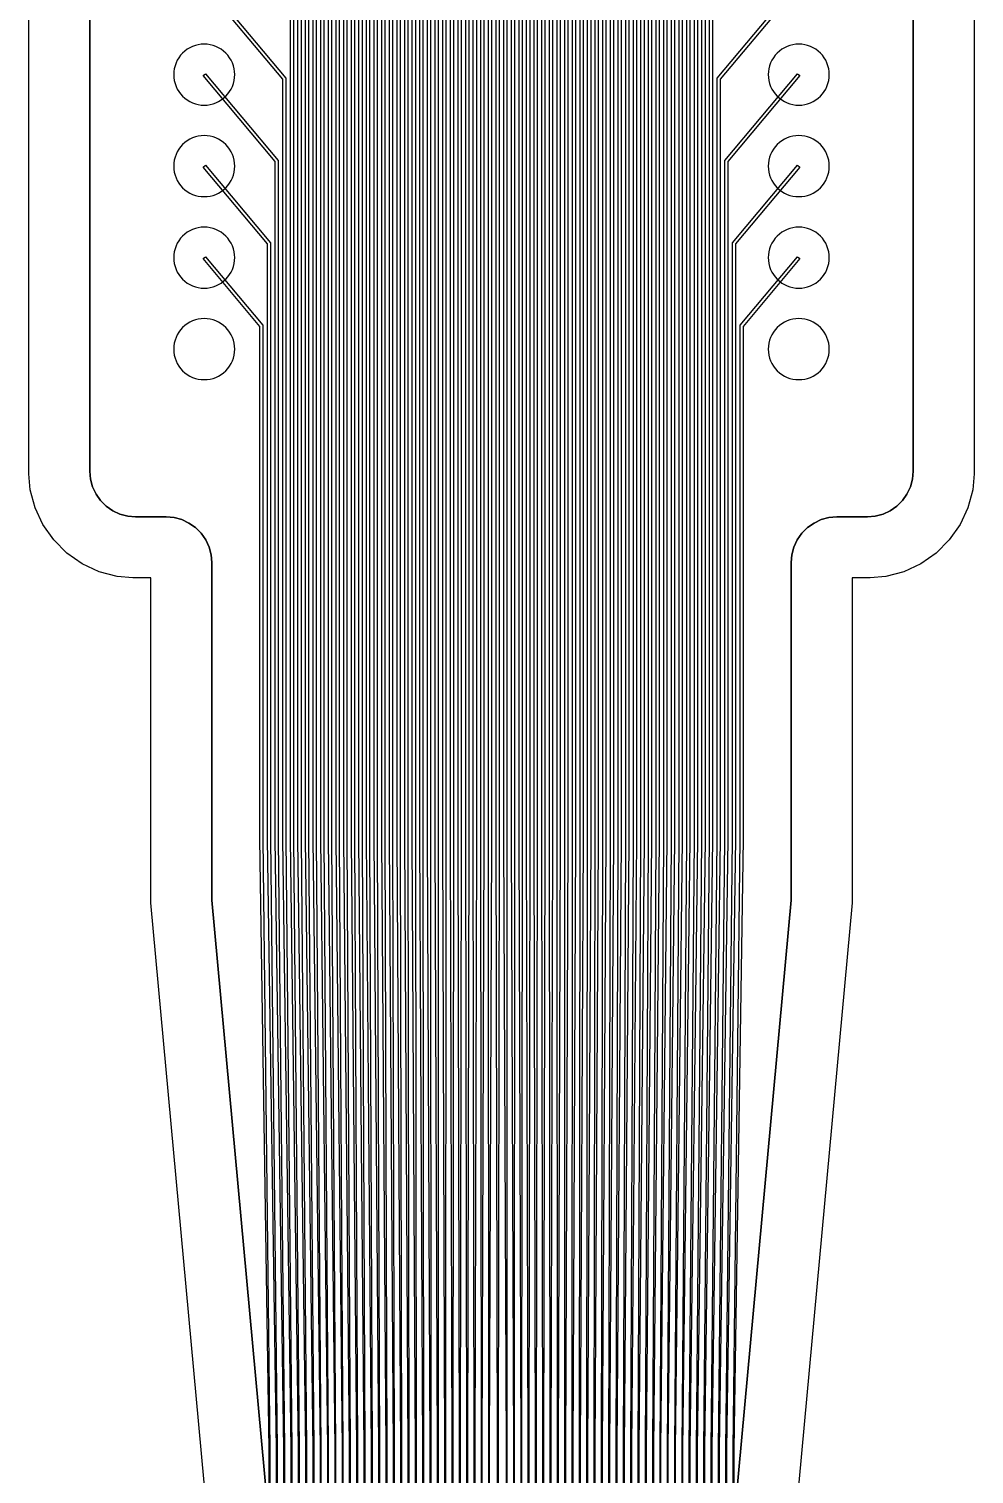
# Model space of a CAD drawing. Header units: metres. Extents: x -1550 to 1550, y -904 to 26100.
# Drawn here: x -1550 to 1550, y 12112 to 16850 of the extents above; entities that cross this region are included whole.
import ezdxf

# ---------------------------------------------------------------- set-up
doc = ezdxf.new("R2010")
doc.units = ezdxf.units.M
for name, color, linetype in [('Metal', 4, 'CONTINUOUS'), ('Polyimide', 3, 'CONTINUOUS'), ('Polyimide_Negative', 5, 'CONTINUOUS')]:
    doc.layers.add(name, color=color, linetype=linetype)

msp = doc.modelspace()

# ---------------------------------------------------------------- linework, layer by layer
at = {"layer": 'Metal'}
for points in [[(-13, 11993.5), (-13, 12193.5), (-17.5, 14193.5), (-17.5, 24251.1), (-978.8, 25396.8), (-971.2, 25403.2), (-7.5, 24254.8), (-7.5, 14193.5), (-11, 12193.5), (-11, 11993.5)], [(16, 11993.5), (16, 12193.5), (7.5, 14193.5), (7.5, 24254.8), (971.2, 25403.2), (978.8, 25396.8), (17.5, 24251.1), (17.5, 14193.5), (18, 12193.5), (18, 11993.5)], [(-42, 11993.5), (-42, 12193.5), (-42.5, 14193.5), (-42.5, 23980.9), (-978.8, 25096.8), (-971.2, 25103.2), (-32.5, 23984.6), (-32.5, 14193.5), (-40, 12193.5), (-40, 11993.5)], [(40, 11993.5), (40, 12193.5), (32.5, 14193.5), (32.5, 23984.6), (971.2, 25103.2), (978.8, 25096.8), (42.5, 23980.9), (42.5, 14193.5), (42, 12193.5), (42, 11993.5)], [(-66, 11993.5), (-66, 12193.5), (-67.5, 14193.5), (-67.5, 23710.7), (-978.8, 24796.8), (-971.2, 24803.2), (-57.5, 23714.3), (-57.5, 14193.5), (-64, 12193.5), (-64, 11993.5)], [(64, 11993.5), (64, 12193.5), (57.5, 14193.5), (57.5, 23714.3), (971.2, 24803.2), (978.8, 24796.8), (67.5, 23710.7), (67.5, 14193.5), (66, 12193.5), (66, 11993.5)], [(-90, 11993.5), (-90, 12193.5), (-92.5, 14193.5), (-92.5, 23440.5), (-978.8, 24496.8), (-971.2, 24503.2), (-82.5, 23444.1), (-82.5, 14193.5), (-88, 12193.5), (-88, 11993.5)], [(88, 11993.5), (88, 12193.5), (82.5, 14193.5), (82.5, 23444.1), (971.2, 24503.2), (978.8, 24496.8), (92.5, 23440.5), (92.5, 14193.5), (90, 12193.5), (90, 11993.5)], [(-114, 11993.5), (-114, 12193.5), (-117.5, 14193.5), (-117.5, 23170.3), (-978.8, 24196.8), (-971.2, 24203.2), (-107.5, 23173.9), (-107.5, 14193.5), (-112, 12193.5), (-112, 11993.5)], [(112, 11993.5), (112, 12193.5), (107.5, 14193.5), (107.5, 23173.9), (971.2, 24203.2), (978.8, 24196.8), (117.5, 23170.3), (117.5, 14193.5), (114, 12193.5), (114, 11993.5)], [(-138, 11993.5), (-138, 12193.5), (-142.5, 14193.5), (-142.5, 22900.1), (-978.8, 23896.8), (-971.2, 23903.2), (-132.5, 22903.7), (-132.5, 14193.5), (-136, 12193.5), (-136, 11993.5)], [(136, 11993.5), (136, 12193.5), (132.5, 14193.5), (132.5, 22903.7), (971.2, 23903.2), (978.8, 23896.8), (142.5, 22900.1), (142.5, 14193.5), (138, 12193.5), (138, 11993.5)], [(-162, 11993.5), (-162, 12193.5), (-167.5, 14193.5), (-167.5, 22629.9), (-978.8, 23596.8), (-971.2, 23603.2), (-157.5, 22633.5), (-157.5, 14193.5), (-160, 12193.5), (-160, 11993.5)], [(160, 11993.5), (160, 12193.5), (157.5, 14193.5), (157.5, 22633.5), (971.2, 23603.2), (978.8, 23596.8), (167.5, 22629.9), (167.5, 14193.5), (162, 12193.5), (162, 11993.5)], [(-186, 11993.5), (-186, 12193.5), (-192.5, 14193.5), (-192.5, 22359.7), (-978.8, 23296.8), (-971.2, 23303.2), (-182.5, 22363.3), (-182.5, 14193.5), (-184, 12193.5), (-184, 11993.5)], [(184, 11993.5), (184, 12193.5), (182.5, 14193.5), (182.5, 22363.3), (971.2, 23303.2), (978.8, 23296.8), (192.5, 22359.7), (192.5, 14193.5), (186, 12193.5), (186, 11993.5)], [(-210, 11993.5), (-210, 12193.5), (-217.5, 14193.5), (-217.5, 22089.5), (-978.8, 22996.8), (-971.2, 23003.2), (-207.5, 22093.1), (-207.5, 14193.5), (-208, 12193.5), (-208, 11993.5)], [(208, 11993.5), (208, 12193.5), (207.5, 14193.5), (207.5, 22093.1), (971.2, 23003.2), (978.8, 22996.8), (217.5, 22089.5), (217.5, 14193.5), (210, 12193.5), (210, 11993.5)], [(-234, 11993.5), (-234, 12193.5), (-242.5, 14193.5), (-242.5, 21819.3), (-978.8, 22696.8), (-971.2, 22703.2), (-232.5, 21822.9), (-232.5, 14193.5), (-232, 12193.5), (-232, 11993.5)], [(232, 11993.5), (232, 12193.5), (232.5, 14193.5), (232.5, 21822.9), (971.2, 22703.2), (978.8, 22696.8), (242.5, 21819.3), (242.5, 14193.5), (234, 12193.5), (234, 11993.5)], [(-258, 11993.5), (-258, 12193.5), (-267.5, 14193.5), (-267.5, 21549.1), (-978.8, 22396.8), (-971.2, 22403.2), (-257.5, 21552.7), (-257.5, 14193.5), (-256, 12193.5), (-256, 11993.5)], [(256, 11993.5), (256, 12193.5), (257.5, 14193.5), (257.5, 21552.7), (971.2, 22403.2), (978.8, 22396.8), (267.5, 21549.1), (267.5, 14193.5), (258, 12193.5), (258, 11993.5)], [(-282, 11993.5), (-282, 12193.5), (-292.5, 14193.5), (-292.5, 21278.8), (-978.8, 22096.8), (-971.2, 22103.2), (-282.5, 21282.5), (-282.5, 14193.5), (-280, 12193.5), (-280, 11993.5)], [(280, 11993.5), (280, 12193.5), (282.5, 14193.5), (282.5, 21282.5), (971.2, 22103.2), (978.8, 22096.8), (292.5, 21278.8), (292.5, 14193.5), (282, 12193.5), (282, 11993.5)], [(-306, 11993.5), (-306, 12193.5), (-317.5, 14193.5), (-317.5, 21008.6), (-978.8, 21796.8), (-971.2, 21803.2), (-307.5, 21012.3), (-307.5, 14193.5), (-304, 12193.5), (-304, 11993.5)], [(304, 11993.5), (304, 12193.5), (307.5, 14193.5), (307.5, 21012.3), (971.2, 21803.2), (978.8, 21796.8), (317.5, 21008.6), (317.5, 14193.5), (306, 12193.5), (306, 11993.5)], [(-330, 11993.5), (-330, 12193.5), (-342.5, 14193.5), (-342.5, 20738.4), (-978.8, 21496.8), (-971.2, 21503.2), (-332.5, 20742.1), (-332.5, 14193.5), (-328, 12193.5), (-328, 11993.5)], [(328, 11993.5), (328, 12193.5), (332.5, 14193.5), (332.5, 20742.1), (971.2, 21503.2), (978.8, 21496.8), (342.5, 20738.4), (342.5, 14193.5), (330, 12193.5), (330, 11993.5)], [(-354, 11993.5), (-354, 12193.5), (-367.5, 14193.5), (-367.5, 20468.2), (-978.8, 21196.8), (-971.2, 21203.2), (-357.5, 20471.9), (-357.5, 14193.5), (-352, 12193.5), (-352, 11993.5)], [(352, 11993.5), (352, 12193.5), (357.5, 14193.5), (357.5, 20471.9), (971.2, 21203.2), (978.8, 21196.8), (367.5, 20468.2), (367.5, 14193.5), (354, 12193.5), (354, 11993.5)], [(-378, 11993.5), (-378, 12193.5), (-392.5, 14193.5), (-392.5, 20198), (-978.8, 20896.8), (-971.2, 20903.2), (-382.5, 20201.7), (-382.5, 14193.5), (-376, 12193.5), (-376, 11993.5)], [(376, 11993.5), (376, 12193.5), (382.5, 14193.5), (382.5, 20201.7), (971.2, 20903.2), (978.8, 20896.8), (392.5, 20198), (392.5, 14193.5), (378, 12193.5), (378, 11993.5)], [(-402, 11993.5), (-402, 12193.5), (-417.5, 14193.5), (-417.5, 19927.8), (-978.8, 20596.8), (-971.2, 20603.2), (-407.5, 19931.5), (-407.5, 14193.5), (-400, 12193.5), (-400, 11993.5)], [(400, 11993.5), (400, 12193.5), (407.5, 14193.5), (407.5, 19931.5), (971.2, 20603.2), (978.8, 20596.8), (417.5, 19927.8), (417.5, 14193.5), (402, 12193.5), (402, 11993.5)], [(-426, 11993.5), (-426, 12193.5), (-442.5, 14193.5), (-442.5, 19657.6), (-978.8, 20296.8), (-971.2, 20303.2), (-432.5, 19661.3), (-432.5, 14193.5), (-424, 12193.5), (-424, 11993.5)], [(424, 11993.5), (424, 12193.5), (432.5, 14193.5), (432.5, 19661.3), (971.2, 20303.2), (978.8, 20296.8), (442.5, 19657.6), (442.5, 14193.5), (426, 12193.5), (426, 11993.5)], [(-450, 11993.5), (-450, 12193.5), (-467.5, 14193.5), (-467.5, 19387.4), (-978.8, 19996.8), (-971.2, 20003.2), (-457.5, 19391), (-457.5, 14193.5), (-448, 12193.5), (-448, 11993.5)], [(448, 11993.5), (448, 12193.5), (457.5, 14193.5), (457.5, 19391), (971.2, 20003.2), (978.8, 19996.8), (467.5, 19387.4), (467.5, 14193.5), (450, 12193.5), (450, 11993.5)], [(-474, 11993.5), (-474, 12193.5), (-492.5, 14193.5), (-492.5, 19117.2), (-978.8, 19696.8), (-971.2, 19703.2), (-482.5, 19120.8), (-482.5, 14193.5), (-472, 12193.5), (-472, 11993.5)], [(472, 11993.5), (472, 12193.5), (482.5, 14193.5), (482.5, 19120.8), (971.2, 19703.2), (978.8, 19696.8), (492.5, 19117.2), (492.5, 14193.5), (474, 12193.5), (474, 11993.5)], [(-498, 11993.5), (-498, 12193.5), (-517.5, 14193.5), (-517.5, 18847), (-978.8, 19396.8), (-971.2, 19403.2), (-507.5, 18850.6), (-507.5, 14193.5), (-496, 12193.5), (-496, 11993.5)], [(496, 11993.5), (496, 12193.5), (507.5, 14193.5), (507.5, 18850.6), (971.2, 19403.2), (978.8, 19396.8), (517.5, 18847), (517.5, 14193.5), (498, 12193.5), (498, 11993.5)], [(-522, 11993.5), (-522, 12193.5), (-542.5, 14193.5), (-542.5, 18576.8), (-978.8, 19096.8), (-971.2, 19103.2), (-532.5, 18580.4), (-532.5, 14193.5), (-520, 12193.5), (-520, 11993.5)], [(520, 11993.5), (520, 12193.5), (532.5, 14193.5), (532.5, 18580.4), (971.2, 19103.2), (978.8, 19096.8), (542.5, 18576.8), (542.5, 14193.5), (522, 12193.5), (522, 11993.5)], [(-546, 11993.5), (-546, 12193.5), (-567.5, 14193.5), (-567.5, 18306.6), (-978.8, 18796.8), (-971.2, 18803.2), (-557.5, 18310.2), (-557.5, 14193.5), (-544, 12193.5), (-544, 11993.5)], [(544, 11993.5), (544, 12193.5), (557.5, 14193.5), (557.5, 18310.2), (971.2, 18803.2), (978.8, 18796.8), (567.5, 18306.6), (567.5, 14193.5), (546, 12193.5), (546, 11993.5)], [(-570, 11993.5), (-570, 12193.5), (-592.5, 14193.5), (-592.5, 18036.4), (-978.8, 18496.8), (-971.2, 18503.2), (-582.5, 18040), (-582.5, 14193.5), (-568, 12193.5), (-568, 11993.5)], [(568, 11993.5), (568, 12193.5), (582.5, 14193.5), (582.5, 18040), (971.2, 18503.2), (978.8, 18496.8), (592.5, 18036.4), (592.5, 14193.5), (570, 12193.5), (570, 11993.5)], [(-594, 11993.5), (-594, 12193.5), (-617.5, 14193.5), (-617.5, 17766.2), (-978.8, 18196.8), (-971.2, 18203.2), (-607.5, 17769.8), (-607.5, 14193.5), (-592, 12193.5), (-592, 11993.5)], [(592, 11993.5), (592, 12193.5), (607.5, 14193.5), (607.5, 17769.8), (971.2, 18203.2), (978.8, 18196.8), (617.5, 17766.2), (617.5, 14193.5), (594, 12193.5), (594, 11993.5)], [(-618, 11993.5), (-618, 12193.5), (-642.5, 14193.5), (-642.5, 17496), (-978.8, 17896.8), (-971.2, 17903.2), (-632.5, 17499.6), (-632.5, 14193.5), (-616, 12193.5), (-616, 11993.5)], [(616, 11993.5), (616, 12193.5), (632.5, 14193.5), (632.5, 17499.6), (971.2, 17903.2), (978.8, 17896.8), (642.5, 17496), (642.5, 14193.5), (618, 12193.5), (618, 11993.5)], [(-642, 11993.5), (-642, 12193.5), (-667.5, 14193.5), (-667.5, 17225.8), (-978.8, 17596.8), (-971.2, 17603.2), (-657.5, 17229.4), (-657.5, 14193.5), (-640, 12193.5), (-640, 11993.5)], [(640, 11993.5), (640, 12193.5), (657.5, 14193.5), (657.5, 17229.4), (971.2, 17603.2), (978.8, 17596.8), (667.5, 17225.8), (667.5, 14193.5), (642, 12193.5), (642, 11993.5)], [(-666, 11993.5), (-666, 12193.5), (-692.5, 14193.5), (-692.5, 16955.6), (-978.8, 17296.8), (-971.2, 17303.2), (-682.5, 16959.2), (-682.5, 14193.5), (-664, 12193.5), (-664, 11993.5)], [(664, 11993.5), (664, 12193.5), (682.5, 14193.5), (682.5, 16959.2), (971.2, 17303.2), (978.8, 17296.8), (692.5, 16955.6), (692.5, 14193.5), (666, 12193.5), (666, 11993.5)], [(-690, 11993.5), (-690, 12193.5), (-717.5, 14193.5), (-717.5, 16685.3), (-978.8, 16996.8), (-971.2, 17003.2), (-707.5, 16689), (-707.5, 14193.5), (-688, 12193.5), (-688, 11993.5)], [(688, 11993.5), (688, 12193.5), (707.5, 14193.5), (707.5, 16689), (971.2, 17003.2), (978.8, 16996.8), (717.5, 16685.3), (717.5, 14193.5), (690, 12193.5), (690, 11993.5)], [(-875, 16700), (-875.5, 16709.8), (-876.9, 16719.5), (-879.3, 16729), (-882.6, 16738.3), (-886.8, 16747.1), (-891.9, 16755.6), (-897.7, 16763.4), (-904.3, 16770.7), (-911.6, 16777.3), (-919.4, 16783.1), (-927.9, 16788.2), (-936.7, 16792.4), (-946, 16795.7), (-955.5, 16798.1), (-965.2, 16799.5), (-975, 16800), (-984.8, 16799.5), (-994.5, 16798.1), (-1004, 16795.7), (-1013.3, 16792.4), (-1022.1, 16788.2), (-1030.6, 16783.1), (-1038.4, 16777.3), (-1045.7, 16770.7), (-1052.3, 16763.4), (-1058.1, 16755.6), (-1063.2, 16747.1), (-1067.4, 16738.3), (-1070.7, 16729), (-1073.1, 16719.5), (-1074.5, 16709.8), (-1075, 16700), (-1074.5, 16690.2), (-1073.1, 16680.5), (-1070.7, 16671), (-1067.4, 16661.7), (-1063.2, 16652.9), (-1058.1, 16644.4), (-1052.3, 16636.6), (-1045.7, 16629.3), (-1038.4, 16622.7), (-1030.6, 16616.9), (-1022.1, 16611.8), (-1013.3, 16607.6), (-1004, 16604.3), (-994.5, 16601.9), (-984.8, 16600.5), (-975, 16600), (-965.2, 16600.5), (-955.5, 16601.9), (-946, 16604.3), (-936.7, 16607.6), (-927.9, 16611.8), (-919.4, 16616.9), (-911.6, 16622.7), (-904.3, 16629.3), (-897.7, 16636.6), (-891.9, 16644.4), (-886.8, 16652.9), (-882.6, 16661.7), (-879.3, 16671), (-876.9, 16680.5), (-875.5, 16690.2), (-875, 16700)], [(1075, 16700), (1074.5, 16709.8), (1073.1, 16719.5), (1070.7, 16729), (1067.4, 16738.3), (1063.2, 16747.1), (1058.1, 16755.6), (1052.3, 16763.4), (1045.7, 16770.7), (1038.4, 16777.3), (1030.6, 16783.1), (1022.1, 16788.2), (1013.3, 16792.4), (1004, 16795.7), (994.5, 16798.1), (984.8, 16799.5), (975, 16800), (965.2, 16799.5), (955.5, 16798.1), (946, 16795.7), (936.7, 16792.4), (927.9, 16788.2), (919.4, 16783.1), (911.6, 16777.3), (904.3, 16770.7), (897.7, 16763.4), (891.9, 16755.6), (886.8, 16747.1), (882.6, 16738.3), (879.3, 16729), (876.9, 16719.5), (875.5, 16709.8), (875, 16700), (875.5, 16690.2), (876.9, 16680.5), (879.3, 16671), (882.6, 16661.7), (886.8, 16652.9), (891.9, 16644.4), (897.7, 16636.6), (904.3, 16629.3), (911.6, 16622.7), (919.4, 16616.9), (927.9, 16611.8), (936.7, 16607.6), (946, 16604.3), (955.5, 16601.9), (965.2, 16600.5), (975, 16600), (984.8, 16600.5), (994.5, 16601.9), (1004, 16604.3), (1013.3, 16607.6), (1022.1, 16611.8), (1030.6, 16616.9), (1038.4, 16622.7), (1045.7, 16629.3), (1052.3, 16636.6), (1058.1, 16644.4), (1063.2, 16652.9), (1067.4, 16661.7), (1070.7, 16671), (1073.1, 16680.5), (1074.5, 16690.2), (1075, 16700)], [(-714, 11993.5), (-714, 12193.5), (-742.5, 14193.5), (-742.5, 16415.1), (-978.8, 16696.8), (-971.2, 16703.2), (-732.5, 16418.8), (-732.5, 14193.5), (-712, 12193.5), (-712, 11993.5)], [(712, 11993.5), (712, 12193.5), (732.5, 14193.5), (732.5, 16418.8), (971.2, 16703.2), (978.8, 16696.8), (742.5, 16415.1), (742.5, 14193.5), (714, 12193.5), (714, 11993.5)], [(-875, 16400), (-875.5, 16409.8), (-876.9, 16419.5), (-879.3, 16429), (-882.6, 16438.3), (-886.8, 16447.1), (-891.9, 16455.6), (-897.7, 16463.4), (-904.3, 16470.7), (-911.6, 16477.3), (-919.4, 16483.1), (-927.9, 16488.2), (-936.7, 16492.4), (-946, 16495.7), (-955.5, 16498.1), (-965.2, 16499.5), (-975, 16500), (-984.8, 16499.5), (-994.5, 16498.1), (-1004, 16495.7), (-1013.3, 16492.4), (-1022.1, 16488.2), (-1030.6, 16483.1), (-1038.4, 16477.3), (-1045.7, 16470.7), (-1052.3, 16463.4), (-1058.1, 16455.6), (-1063.2, 16447.1), (-1067.4, 16438.3), (-1070.7, 16429), (-1073.1, 16419.5), (-1074.5, 16409.8), (-1075, 16400), (-1074.5, 16390.2), (-1073.1, 16380.5), (-1070.7, 16371), (-1067.4, 16361.7), (-1063.2, 16352.9), (-1058.1, 16344.4), (-1052.3, 16336.6), (-1045.7, 16329.3), (-1038.4, 16322.7), (-1030.6, 16316.9), (-1022.1, 16311.8), (-1013.3, 16307.6), (-1004, 16304.3), (-994.5, 16301.9), (-984.8, 16300.5), (-975, 16300), (-965.2, 16300.5), (-955.5, 16301.9), (-946, 16304.3), (-936.7, 16307.6), (-927.9, 16311.8), (-919.4, 16316.9), (-911.6, 16322.7), (-904.3, 16329.3), (-897.7, 16336.6), (-891.9, 16344.4), (-886.8, 16352.9), (-882.6, 16361.7), (-879.3, 16371), (-876.9, 16380.5), (-875.5, 16390.2), (-875, 16400)], [(1075, 16400), (1074.5, 16409.8), (1073.1, 16419.5), (1070.7, 16429), (1067.4, 16438.3), (1063.2, 16447.1), (1058.1, 16455.6), (1052.3, 16463.4), (1045.7, 16470.7), (1038.4, 16477.3), (1030.6, 16483.1), (1022.1, 16488.2), (1013.3, 16492.4), (1004, 16495.7), (994.5, 16498.1), (984.8, 16499.5), (975, 16500), (965.2, 16499.5), (955.5, 16498.1), (946, 16495.7), (936.7, 16492.4), (927.9, 16488.2), (919.4, 16483.1), (911.6, 16477.3), (904.3, 16470.7), (897.7, 16463.4), (891.9, 16455.6), (886.8, 16447.1), (882.6, 16438.3), (879.3, 16429), (876.9, 16419.5), (875.5, 16409.8), (875, 16400), (875.5, 16390.2), (876.9, 16380.5), (879.3, 16371), (882.6, 16361.7), (886.8, 16352.9), (891.9, 16344.4), (897.7, 16336.6), (904.3, 16329.3), (911.6, 16322.7), (919.4, 16316.9), (927.9, 16311.8), (936.7, 16307.6), (946, 16304.3), (955.5, 16301.9), (965.2, 16300.5), (975, 16300), (984.8, 16300.5), (994.5, 16301.9), (1004, 16304.3), (1013.3, 16307.6), (1022.1, 16311.8), (1030.6, 16316.9), (1038.4, 16322.7), (1045.7, 16329.3), (1052.3, 16336.6), (1058.1, 16344.4), (1063.2, 16352.9), (1067.4, 16361.7), (1070.7, 16371), (1073.1, 16380.5), (1074.5, 16390.2), (1075, 16400)], [(-738, 11993.5), (-738, 12193.5), (-767.5, 14193.5), (-767.5, 16144.9), (-978.8, 16396.8), (-971.2, 16403.2), (-757.5, 16148.6), (-757.5, 14193.5), (-736, 12193.5), (-736, 11993.5)], [(736, 11993.5), (736, 12193.5), (757.5, 14193.5), (757.5, 16148.6), (971.2, 16403.2), (978.8, 16396.8), (767.5, 16144.9), (767.5, 14193.5), (738, 12193.5), (738, 11993.5)], [(-875, 16100), (-875.5, 16109.8), (-876.9, 16119.5), (-879.3, 16129), (-882.6, 16138.3), (-886.8, 16147.1), (-891.9, 16155.6), (-897.7, 16163.4), (-904.3, 16170.7), (-911.6, 16177.3), (-919.4, 16183.1), (-927.9, 16188.2), (-936.7, 16192.4), (-946, 16195.7), (-955.5, 16198.1), (-965.2, 16199.5), (-975, 16200), (-984.8, 16199.5), (-994.5, 16198.1), (-1004, 16195.7), (-1013.3, 16192.4), (-1022.1, 16188.2), (-1030.6, 16183.1), (-1038.4, 16177.3), (-1045.7, 16170.7), (-1052.3, 16163.4), (-1058.1, 16155.6), (-1063.2, 16147.1), (-1067.4, 16138.3), (-1070.7, 16129), (-1073.1, 16119.5), (-1074.5, 16109.8), (-1075, 16100), (-1074.5, 16090.2), (-1073.1, 16080.5), (-1070.7, 16071), (-1067.4, 16061.7), (-1063.2, 16052.9), (-1058.1, 16044.4), (-1052.3, 16036.6), (-1045.7, 16029.3), (-1038.4, 16022.7), (-1030.6, 16016.9), (-1022.1, 16011.8), (-1013.3, 16007.6), (-1004, 16004.3), (-994.5, 16001.9), (-984.8, 16000.5), (-975, 16000), (-965.2, 16000.5), (-955.5, 16001.9), (-946, 16004.3), (-936.7, 16007.6), (-927.9, 16011.8), (-919.4, 16016.9), (-911.6, 16022.7), (-904.3, 16029.3), (-897.7, 16036.6), (-891.9, 16044.4), (-886.8, 16052.9), (-882.6, 16061.7), (-879.3, 16071), (-876.9, 16080.5), (-875.5, 16090.2), (-875, 16100)], [(1075, 16100), (1074.5, 16109.8), (1073.1, 16119.5), (1070.7, 16129), (1067.4, 16138.3), (1063.2, 16147.1), (1058.1, 16155.6), (1052.3, 16163.4), (1045.7, 16170.7), (1038.4, 16177.3), (1030.6, 16183.1), (1022.1, 16188.2), (1013.3, 16192.4), (1004, 16195.7), (994.5, 16198.1), (984.8, 16199.5), (975, 16200), (965.2, 16199.5), (955.5, 16198.1), (946, 16195.7), (936.7, 16192.4), (927.9, 16188.2), (919.4, 16183.1), (911.6, 16177.3), (904.3, 16170.7), (897.7, 16163.4), (891.9, 16155.6), (886.8, 16147.1), (882.6, 16138.3), (879.3, 16129), (876.9, 16119.5), (875.5, 16109.8), (875, 16100), (875.5, 16090.2), (876.9, 16080.5), (879.3, 16071), (882.6, 16061.7), (886.8, 16052.9), (891.9, 16044.4), (897.7, 16036.6), (904.3, 16029.3), (911.6, 16022.7), (919.4, 16016.9), (927.9, 16011.8), (936.7, 16007.6), (946, 16004.3), (955.5, 16001.9), (965.2, 16000.5), (975, 16000), (984.8, 16000.5), (994.5, 16001.9), (1004, 16004.3), (1013.3, 16007.6), (1022.1, 16011.8), (1030.6, 16016.9), (1038.4, 16022.7), (1045.7, 16029.3), (1052.3, 16036.6), (1058.1, 16044.4), (1063.2, 16052.9), (1067.4, 16061.7), (1070.7, 16071), (1073.1, 16080.5), (1074.5, 16090.2), (1075, 16100)], [(-762, 11993.5), (-762, 12193.5), (-792.5, 14193.5), (-792.5, 15874.7), (-978.8, 16096.8), (-971.2, 16103.2), (-782.5, 15878.4), (-782.5, 14193.5), (-760, 12193.5), (-760, 11993.5)], [(760, 11993.5), (760, 12193.5), (782.5, 14193.5), (782.5, 15878.4), (971.2, 16103.2), (978.8, 16096.8), (792.5, 15874.7), (792.5, 14193.5), (762, 12193.5), (762, 11993.5)], [(-875, 15800), (-875.5, 15809.8), (-876.9, 15819.5), (-879.3, 15829), (-882.6, 15838.3), (-886.8, 15847.1), (-891.9, 15855.6), (-897.7, 15863.4), (-904.3, 15870.7), (-911.6, 15877.3), (-919.4, 15883.1), (-927.9, 15888.2), (-936.7, 15892.4), (-946, 15895.7), (-955.5, 15898.1), (-965.2, 15899.5), (-975, 15900), (-984.8, 15899.5), (-994.5, 15898.1), (-1004, 15895.7), (-1013.3, 15892.4), (-1022.1, 15888.2), (-1030.6, 15883.1), (-1038.4, 15877.3), (-1045.7, 15870.7), (-1052.3, 15863.4), (-1058.1, 15855.6), (-1063.2, 15847.1), (-1067.4, 15838.3), (-1070.7, 15829), (-1073.1, 15819.5), (-1074.5, 15809.8), (-1075, 15800), (-1074.5, 15790.2), (-1073.1, 15780.5), (-1070.7, 15771), (-1067.4, 15761.7), (-1063.2, 15752.9), (-1058.1, 15744.4), (-1052.3, 15736.6), (-1045.7, 15729.3), (-1038.4, 15722.7), (-1030.6, 15716.9), (-1022.1, 15711.8), (-1013.3, 15707.6), (-1004, 15704.3), (-994.5, 15701.9), (-984.8, 15700.5), (-975, 15700), (-965.2, 15700.5), (-955.5, 15701.9), (-946, 15704.3), (-936.7, 15707.6), (-927.9, 15711.8), (-919.4, 15716.9), (-911.6, 15722.7), (-904.3, 15729.3), (-897.7, 15736.6), (-891.9, 15744.4), (-886.8, 15752.9), (-882.6, 15761.7), (-879.3, 15771), (-876.9, 15780.5), (-875.5, 15790.2), (-875, 15800)], [(1075, 15800), (1074.5, 15809.8), (1073.1, 15819.5), (1070.7, 15829), (1067.4, 15838.3), (1063.2, 15847.1), (1058.1, 15855.6), (1052.3, 15863.4), (1045.7, 15870.7), (1038.4, 15877.3), (1030.6, 15883.1), (1022.1, 15888.2), (1013.3, 15892.4), (1004, 15895.7), (994.5, 15898.1), (984.8, 15899.5), (975, 15900), (965.2, 15899.5), (955.5, 15898.1), (946, 15895.7), (936.7, 15892.4), (927.9, 15888.2), (919.4, 15883.1), (911.6, 15877.3), (904.3, 15870.7), (897.7, 15863.4), (891.9, 15855.6), (886.8, 15847.1), (882.6, 15838.3), (879.3, 15829), (876.9, 15819.5), (875.5, 15809.8), (875, 15800), (875.5, 15790.2), (876.9, 15780.5), (879.3, 15771), (882.6, 15761.7), (886.8, 15752.9), (891.9, 15744.4), (897.7, 15736.6), (904.3, 15729.3), (911.6, 15722.7), (919.4, 15716.9), (927.9, 15711.8), (936.7, 15707.6), (946, 15704.3), (955.5, 15701.9), (965.2, 15700.5), (975, 15700), (984.8, 15700.5), (994.5, 15701.9), (1004, 15704.3), (1013.3, 15707.6), (1022.1, 15711.8), (1030.6, 15716.9), (1038.4, 15722.7), (1045.7, 15729.3), (1052.3, 15736.6), (1058.1, 15744.4), (1063.2, 15752.9), (1067.4, 15761.7), (1070.7, 15771), (1073.1, 15780.5), (1074.5, 15790.2), (1075, 15800)]]:
    msp.add_lwpolyline(points, close=True, dxfattribs=at)
at = {"layer": 'Polyimide'}
for points in [[(-768.3, 12019), (-950, 13993.5), (-950, 15100), (-952.3, 15126), (-959, 15151.3), (-970.1, 15175), (-985.1, 15196.4), (-1003.6, 15214.9), (-1025, 15229.9), (-1048.7, 15241), (-1074, 15247.7), (-1100, 15250), (-1200, 15250), (-1226, 15252.3), (-1251.3, 15259), (-1275, 15270.1), (-1296.4, 15285.1), (-1314.9, 15303.6), (-1329.9, 15325), (-1341, 15348.7), (-1347.7, 15374), (-1350, 15400), (-1350, 25900)], [(1350, 25900), (1350, 15400), (1347.7, 15374), (1341, 15348.7), (1329.9, 15325), (1314.9, 15303.6), (1296.4, 15285.1), (1275, 15270.1), (1251.3, 15259), (1226, 15252.3), (1200, 15250), (1100, 15250), (1074, 15247.7), (1048.7, 15241), (1025, 15229.9), (1003.6, 15214.9), (985.1, 15196.4), (970.1, 15175), (959, 15151.3), (952.3, 15126), (950, 15100), (950, 13993.5), (768.3, 12019)]]:
    msp.add_lwpolyline(points, dxfattribs=at)
at = {"layer": 'Polyimide_Negative'}
for points in [[(-46.7, -651.8), (-966, 6040.8), (-966, 6040.8), (-966, 11993.5), (-966.9, 11993.5), (-967.5, 12000.6), (-967.5, 12000.7), (-1150, 13984.3), (-1150, 15050), (-1208.7, 15050), (-1260.9, 15054.6), (-1320, 15070.4), (-1375.4, 15096.2), (-1425.5, 15131.3), (-1468.7, 15174.5), (-1503.8, 15224.6), (-1529.6, 15280), (-1545.4, 15339.1), (-1550, 15391.3), (-1550, 26100)], [(1550, 26100), (1550, 15391.3), (1545.4, 15339.1), (1529.6, 15280), (1503.8, 15224.6), (1468.7, 15174.5), (1425.5, 15131.3), (1375.4, 15096.2), (1320, 15070.4), (1260.9, 15054.6), (1208.7, 15050), (1150, 15050), (1150, 13984.3), (967.5, 12000.7), (966.8, 11993.5), (966, 11993.5), (966, 6040.8), (24.8, -642.6)], [(-1350, 25900), (-1350, 15400), (-1347.7, 15374), (-1341, 15348.7), (-1329.9, 15325), (-1314.9, 15303.6), (-1296.4, 15285.1), (-1275, 15270.1), (-1251.3, 15259), (-1226, 15252.3), (-1200, 15250), (-1100, 15250), (-1074, 15247.7), (-1048.7, 15241), (-1025, 15229.9), (-1003.6, 15214.9), (-985.1, 15196.4), (-970.1, 15175), (-959, 15151.3), (-952.3, 15126), (-950, 15100), (-950, 13993.5), (-768.3, 12019)], [(768.3, 12019), (950, 13993.5), (950, 15100), (952.3, 15126), (959, 15151.3), (970.1, 15175), (985.1, 15196.4), (1003.6, 15214.9), (1025, 15229.9), (1048.7, 15241), (1074, 15247.7), (1100, 15250), (1200, 15250), (1226, 15252.3), (1251.3, 15259), (1275, 15270.1), (1296.4, 15285.1), (1314.9, 15303.6), (1329.9, 15325), (1341, 15348.7), (1347.7, 15374), (1350, 15400), (1350, 25900)]]:
    msp.add_lwpolyline(points, dxfattribs=at)

doc.saveas('drawing.dxf')
